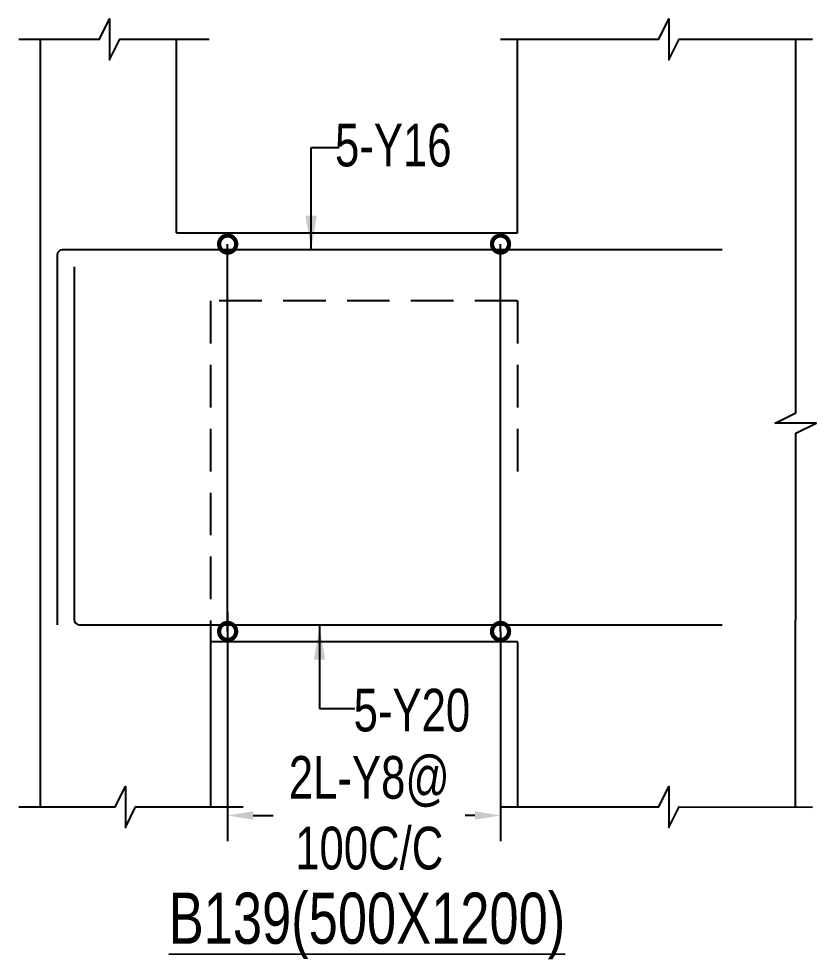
# Model space of a CAD drawing. Header units: millimetres. Extents: x 31347440 to 31744305, y -21457036 to -21063618.
# Drawn here: x 31687723 to 31690061, y -21174792 to -21172033 of the extents above; entities that cross this region are included whole.
import ezdxf

# ---------------------------------------------------------------- set-up
doc = ezdxf.new("R2010")
doc.units = ezdxf.units.MM
doc.header["$LTSCALE"] = 1000
doc.header["$MEASUREMENT"] = 0
doc.header["$PDMODE"] = 3
for name, pattern in [('CONTINOUS', [0]), ('CONTINU', [0]), ('HIDDEN', [0.375, 0.25, -0.125])]:
    doc.linetypes.add(name, pattern=pattern)
for name, color, linetype in [('-S-ARROW', 253, 'Continuous'), ('-S-MISC', 8, 'Continuous'), ('-S-STIRUP', 11, 'Continuous'), ('-STR-BEAM', 7, 'CONTINU'), ('-STR-COLUMN', 5, 'HIDDEN'), ('-STR-REINF', 3, 'Continuous'), ('-STR-RF-DIM', 8, 'CONTINOUS'), ('-STR-TEXT', 6, 'Continuous'), ('SEC TEXT', 9, 'Continuous'), ('SLAB LINE', 254, 'HIDDEN')]:
    doc.layers.add(name, color=color, linetype=linetype)
doc.styles.add('BEAM-LS', font='romans.shx', dxfattribs={"width": 0.8})
doc.styles.add('SOBHA', font='swisscl.ttf')
doc.styles.add('sobha.sed', font='swisscl.ttf')
doc.dimstyles.new('S-50', dxfattribs={"dimscale": 50, "dimtxt": 2.5, "dimasz": 2, "dimexe": 0.5, "dimexo": 0.25, "dimgap": 0.25, "dimtad": 0, "dimdec": 0, "dimrnd": 0.0005, "dimzin": 0, "dimdsep": 46, "dimtxsty": 'sobha.sed', "dimblk": 'OBLIQUE', "dimcen": 0.09, "dimclrd": 8, "dimclre": 8, "dimclrt": 6, "dimadec": 0, "dimazin": 0, "dimtfac": 1, "dimtdec": 0, "dimtofl": 0, "dimtmove": 2, "dimatfit": 3, "dimfxl": 0.18, "dimtolj": 1, "dimtzin": 0, "dimlwd": -1, "dimlwe": -1, "dimarcsym": 0})
doc.dimstyles.new('S-DIM50', dxfattribs={"dimscale": 50, "dimtxt": 2.5, "dimasz": 1.5, "dimexe": 1.5, "dimexo": 1, "dimgap": 0.5, "dimtad": 0, "dimdec": 0, "dimzin": 0, "dimdsep": 46, "dimtxsty": 'SOBHA', "dimcen": 0.09, "dimclrd": 256, "dimclre": 256, "dimclrt": 6, "dimadec": 5, "dimazin": 0, "dimtfac": 1, "dimtdec": 0, "dimtofl": 0, "dimtmove": 0, "dimatfit": 3, "dimfxl": 0.18, "dimtolj": 1, "dimtzin": 0, "dimlwd": -1, "dimlwe": -1, "dimarcsym": 0})
doc.dimstyles.new('STIRUP', dxfattribs={"dimscale": 50, "dimtxt": 2.5, "dimasz": 2.2, "dimexe": 0, "dimexo": 0, "dimgap": 0.5, "dimtad": 0, "dimdec": 0, "dimzin": 0, "dimdsep": 46, "dimtxsty": 'BEAM-LS', "dimblk": 'DOTSMALL', "dimcen": 0.09, "dimclrd": 256, "dimclre": 256, "dimclrt": 256, "dimadec": 5, "dimazin": 0, "dimtfac": 1, "dimtdec": 0, "dimtofl": 0, "dimtmove": 0, "dimatfit": 3, "dimldrblk": 'DOTSMALL', "dimfxl": 0, "dimfxlon": 1, "dimtolj": 1, "dimtzin": 0, "dimlwd": -1, "dimlwe": -1, "dimarcsym": 0})

# ---------------------------------------------------------------- blocks, each defined once
blk = doc.blocks.new('*D200')
at = {"layer": '-STR-RF-DIM', "transparency": 16777216}
for p, q in [((31688335.3, -21173773.8), (31688335.3, -21174445.7)), ((31689135.6, -21173830.8), (31689135.6, -21174445.7)), ((31688410.3, -21174370.7), (31688469.1, -21174370.7)), ((31689060.6, -21174370.7), (31689032.1, -21174370.7))]:
    blk.add_line(p, q, dxfattribs=at)
for points in [[(31688410.3, -21174358.2), (31688410.3, -21174383.2), (31688335.3, -21174370.7)], [(31689060.6, -21174358.2), (31689060.6, -21174383.2), (31689135.6, -21174370.7)]]:
    blk.add_solid(points, dxfattribs=at)
at = {"layer": 'Defpoints', "color": 0, "transparency": 16777216}
for p in [(31688335.3, -21173773.8, 178586.6), (31689135.6, -21173830.8, 178586.6), (31689135.6, -21174370.7)]:
    blk.add_point(p, dxfattribs=at)
at = {"layer": '-STR-RF-DIM', "color": 6, "transparency": 16777216, "char_height": 125, "attachment_point": 5, "style": 'SOBHA'}
for s, insert in [('\\A1;2L-Y8@', (31688750.6, -21174271.5)), ('\\A1;100C/C', (31688750.6, -21174467.2))]:
    blk.add_mtext(s, dxfattribs=dict(at, insert=insert))
blk = doc.blocks.new('_DotSmall')
at = {"color": 0, "linetype": 'ByBlock', "const_width": 0.5}
blk.add_lwpolyline([(-0.0625, 0, 1), (0.0625, 0, 1)], format="xyb", close=True, dxfattribs=at)
blk = doc.blocks.new('*D201')
at = {"layer": '-S-STIRUP', "ltscale": 100, "transparency": 16777216}
blk.add_line((31688335.3, -21173830.8), (31688335.3, -21172694.1), dxfattribs=at)
at = {"layer": 'Defpoints', "color": 0, "linetype": 'CONTINU', "ltscale": 100, "transparency": 16777216}
for p in [(31688335.3, -21172694.1), (31688335.3, -21172694.1), (31688335.3, -21173830.8)]:
    blk.add_point(p, dxfattribs=at)
at = {"layer": '-S-STIRUP', "linetype": 'CONTINU', "ltscale": 100, "transparency": 16777216, "xscale": 100, "yscale": 100, "zscale": 100}
for p, rotation in [((31688335.3, -21172694.1), 90), ((31688335.3, -21173830.8), 270)]:
    blk.add_blockref('_DotSmall', p, dxfattribs=dict(at, rotation=rotation))
blk = doc.blocks.new('_OBLIQUE')
at = {"color": 0, "linetype": 'ByBlock'}
blk.add_line((-0.5, -0.5), (0.5, 0.5), dxfattribs=at)
blk = doc.blocks.new('*D202')
at = {"layer": '-S-STIRUP', "ltscale": 100, "transparency": 16777216}
blk.add_line((31689135.6, -21173830.8), (31689135.6, -21172694.1), dxfattribs=at)
at = {"layer": 'Defpoints', "color": 0, "linetype": 'CONTINU', "ltscale": 100, "transparency": 16777216}
for p in [(31689135.6, -21172694.1), (31689135.6, -21172694.1), (31689135.6, -21173830.8)]:
    blk.add_point(p, dxfattribs=at)
at = {"layer": '-S-STIRUP', "linetype": 'CONTINU', "ltscale": 100, "transparency": 16777216, "xscale": 100, "yscale": 100, "zscale": 100}
for p, rotation in [((31689135.6, -21172694.1), 90), ((31689135.6, -21173830.8), 270)]:
    blk.add_blockref('_DotSmall', p, dxfattribs=dict(at, rotation=rotation))

msp = doc.modelspace()

# ---------------------------------------------------------------- linework, layer by layer
at = {"layer": '-S-MISC', "linetype": 'ByBlock', "ltscale": 1000, "elevation": 0}
for points in [[(31687722.9, -21172092.9), (31687959.1, -21172092.9), (31687989, -21172033.2), (31687989, -21172153.4), (31688018.8, -21172092.9), (31688281.4, -21172092.9)], [(31689135.6, -21172092.9), (31689599.6, -21172092.9), (31689629.5, -21172033.2), (31689629.5, -21172153.4), (31689659.3, -21172092.9), (31690050.9, -21172093.1)], [(31690000.9, -21174345.6), (31690001.7, -21173249.1), (31690061.3, -21173219.2), (31689941.2, -21173219.2), (31690001.7, -21173189.4), (31690001.2, -21172092.9)], [(31687722.9, -21174345.6), (31688005.6, -21174345.6), (31688035.5, -21174286), (31688035.5, -21174406.1), (31688065.3, -21174345.6), (31688381.3, -21174345.6)], [(31689135.6, -21174345.6), (31689599.6, -21174345.6), (31689629.5, -21174286), (31689629.5, -21174406.1), (31689659.3, -21174345.6), (31690050.9, -21174345.9)]]:
    msp.add_lwpolyline(points, dxfattribs=at)
at = {"layer": '-STR-BEAM'}
msp.add_line((31688185.5, -21172661.1, 0), (31689185.6, -21172661.1, 0), dxfattribs=at)
at = {"layer": '-STR-BEAM', "elevation": 0}
msp.add_lwpolyline([(31689185.6, -21173861.1), (31688285.5, -21173861.1)], dxfattribs=at)
at = {"layer": '-STR-COLUMN', "linetype": 'Continuous', "ltscale": 10}
for p, q in [((31687785.4, -21172092.9, 0), (31687785.4, -21174345.6, 0)), ((31688185.5, -21172661.1, 0), (31688185.5, -21172092.9, 0)), ((31689185.6, -21172661.1, 0), (31689185.6, -21172092.9, 0)), ((31688285.5, -21173861.1, 0), (31688285.5, -21174345.6, 0)), ((31689185.6, -21173861.1, 0), (31689185.6, -21174345.6, 0))]:
    msp.add_line(p, q, dxfattribs=at)
at = {"layer": '-STR-REINF', "ltscale": 10}
for p, q in [((31687835.4, -21172726.1, 0), (31687835.4, -21173811.7, 0)), ((31689785.6, -21172711.1, 0), (31687850.4, -21172711.1, 0)), ((31687885.4, -21172761.1, 0), (31687885.4, -21173796.1, 0)), ((31687900.4, -21173811.1, 0), (31689785.6, -21173811.1, 0))]:
    msp.add_line(p, q, dxfattribs=at)
for centre, start, end in [((31687850.4, -21172726.1, 0), 90, 180), ((31687900.4, -21173796.1, 0), 180, 270)]:
    msp.add_arc(centre, 15, start, end, dxfattribs=at)
at = {"layer": 'SLAB LINE', "color": 8, "linetype": 'HIDDEN', "ltscale": 0.5}
for p, q in [((31689185.4, -21172861.1, 0), (31688285.5, -21172861.1, 0)), ((31688285.5, -21172861.1, 0), (31688285.5, -21173861.1, 0)), ((31689185.4, -21172861.1, 0), (31689185.4, -21173411.1, 0))]:
    msp.add_line(p, q, dxfattribs=at)

# ---------------------------------------------------------------- texts
at = {"layer": '-STR-TEXT', "color": 6, "style": 'SOBHA'}
for s, p in [('5-Y16', (31688650.1, -21172466.2, 0)), ('5-Y20', (31688704.8, -21174124, 0))]:
    msp.add_text(s, height=125, dxfattribs=at).set_placement(p)
at = {"layer": 'SEC TEXT', "color": 4, "linetype": 'ByBlock', "style": 'sobha.sed'}
msp.add_text('%%UB139(500X1200)', height=150, rotation=359.9893, dxfattribs=at).set_placement((31688162.7, -21174747, 0))

# ---------------------------------------------------------------- dimensions: what is measured, and where the dimension line sits
at = {"layer": '-S-STIRUP', "linetype": 'CONTINU', "ltscale": 100}
for base, p1, p2, picture, middle in [((31688335.3, -21172694.1, 178586.6), (31688335.3, -21173830.8, 178586.6), (31688335.3, -21172694.1, 178586.6), '*D201', (31688335.3, -21173262.4, 178586.6)), ((31689135.6, -21172694.1, 178586.6), (31689135.6, -21173830.8, 178586.6), (31689135.6, -21172694.1, 178586.6), '*D202', (31689135.6, -21173262.4, 178586.6))]:
    dim = msp.add_linear_dim(base=base, p1=p1, p2=p2, angle=90, text=' ', dimstyle='STIRUP', override={"dimasz": 2}, dxfattribs=at)
    dim.commit()
    dim.dimension.update_dxf_attribs({"geometry": picture, "text_midpoint": middle})
at = {"layer": '-STR-RF-DIM'}
dim = msp.add_linear_dim(base=(31689135.6, -21174370.7, 0), p1=(31688335.3, -21173773.8, 178586.6), p2=(31689135.6, -21173830.8, 178586.6), text='2L-Y8@\\X100C/C', dimstyle='S-DIM50', override={"dimscale": 1, "dimtxt": 125, "dimasz": 75, "dimexe": 75, "dimexo": 0, "dimgap": 25, "dimsah": 1, "dimcen": 4.5, "dimfxl": 75}, dxfattribs=at)
dim.commit()
dim.dimension.update_dxf_attribs({"geometry": '*D200', "text_midpoint": (31688750.6, -21174370.7, 0), "dimtype": 160})

# ---------------------------------------------------------------- leaders
at = {"layer": '-S-ARROW'}
for points in [[(31688580.2, -21172711.1, 0), (31688580.2, -21172411.1, 0), (31688662.5, -21172411.1, 0)], [(31688604.7, -21173813.8, 0), (31688604.7, -21174056.7, 0), (31688708.2, -21174056.7, 0)]]:
    msp.add_leader(points, dimstyle='S-50', override={"dimasz": 2, "dimgap": 0.1, "dimtad": 0}, dxfattribs=at)

doc.saveas('drawing.dxf')
